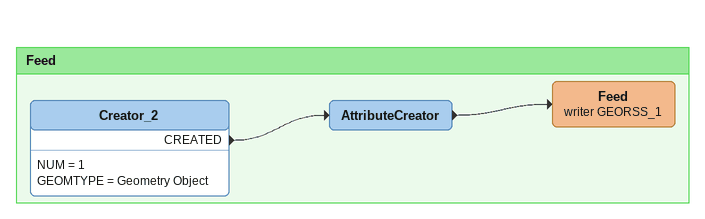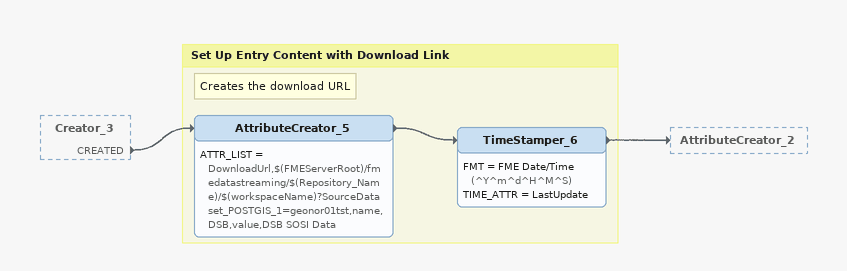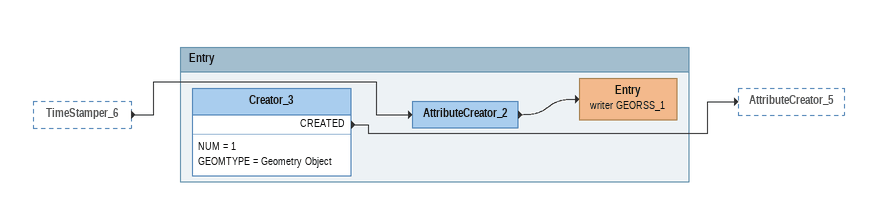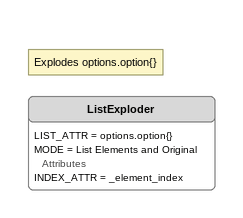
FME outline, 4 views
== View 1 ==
Bookmark: Feed
Creator_2
    NUM = 1
    GEOMTYPE = Geometry Object
    CREATED -> AttributeCreator
AttributeCreator
    -> Feed (writer GEORSS_1)
Feed (writer GEORSS_1)

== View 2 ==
Creator_3 [outside]
    CREATED -> AttributeCreator_5

Bookmark: Set Up Entry Content with Download Link
Note: Creates the download URL
AttributeCreator_5
    ATTR_LIST = DownloadUrl,$(FMEServerRoot)/fmedatastreaming/$(Repository_Name)/$(workspaceName)?SourceDataset_POSTGIS_1=geonor01tst,name,DSB,value,DSB SOSI Data
    -> TimeStamper_6
TimeStamper_6
    FMT = FME Date/Time (^Y^m^d^H^M^S)
    TIME_ATTR = LastUpdate
    -> AttributeCreator_2

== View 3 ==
TimeStamper_6 [outside]
    -> AttributeCreator_2

Bookmark: Entry
Creator_3
    NUM = 1
    GEOMTYPE = Geometry Object
    CREATED -> AttributeCreator_5
AttributeCreator_2
    -> Entry (writer GEORSS_1)
Entry (writer GEORSS_1)

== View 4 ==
Note: Explodes options.option{}
ListExploder
    LIST_ATTR = options.option{}
    MODE = List Elements and Original Attributes
    INDEX_ATTR = _element_index
